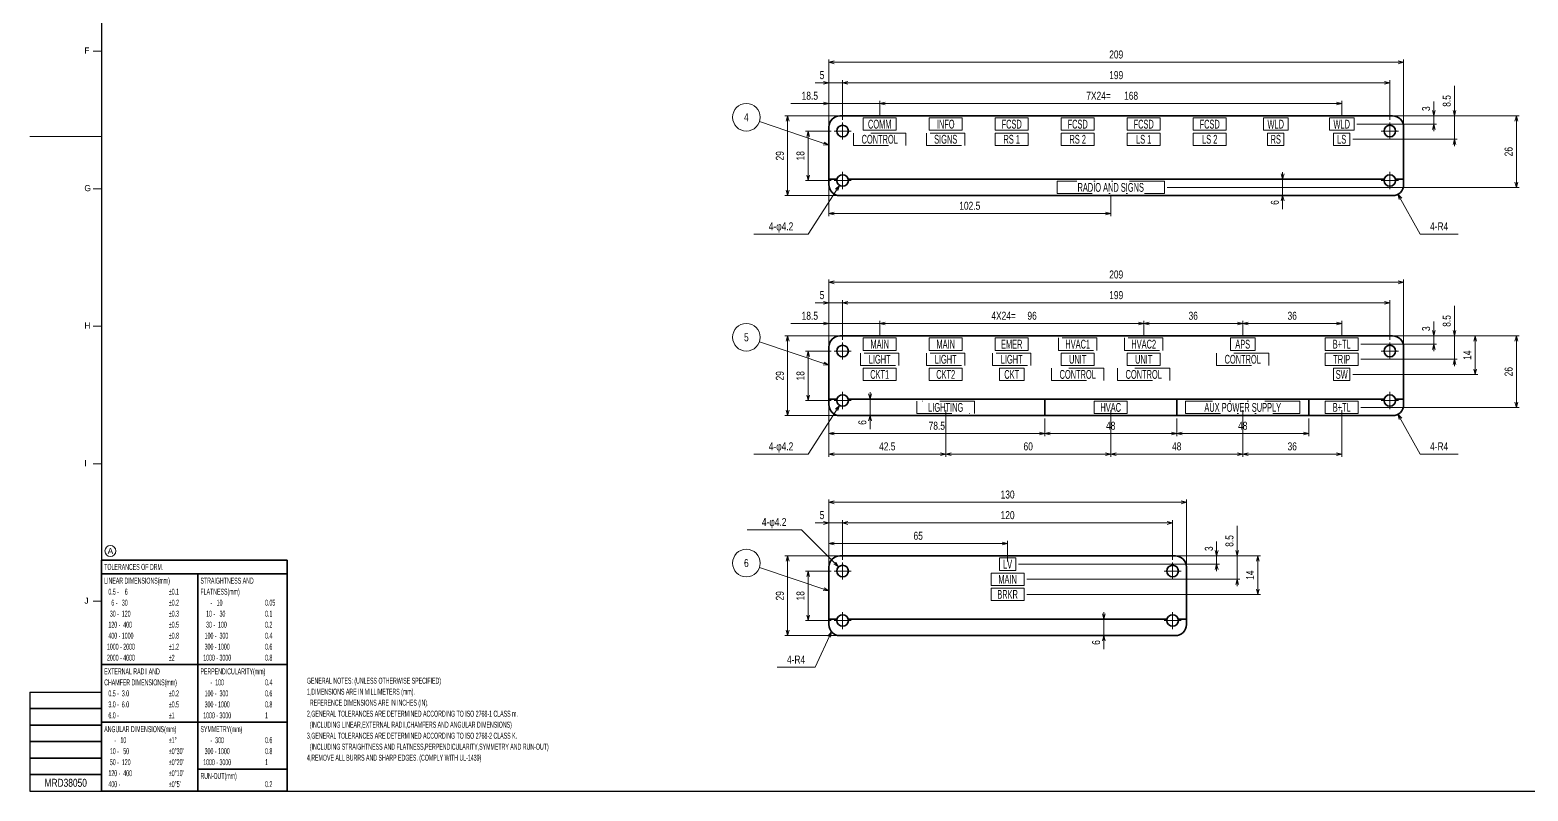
# Model space of a CAD drawing. Header units: millimetres. Extents: x 10 to 832, y 7 to 590.
# Drawn here: x 10 to 554, y 15 to 292 of the extents above; entities that cross this region are included whole.
import ezdxf
from ezdxf.enums import TextEntityAlignment as Align

# ---------------------------------------------------------------- set-up
doc = ezdxf.new("R2010")
doc.units = ezdxf.units.MM
doc.linetypes.add('DASHDOT', pattern=[25.3, 12.7, -6.3, 0, -6.3])
doc.linetypes.add('DIVIDE', pattern=[31.6, 12.7, -6.3, 0, -6.3, 0, -6.3])
for name, color, linetype in [('GR1_03', 7, 'Continuous'), ('GR1_05', 7, 'Continuous'), ('GR1_08', 7, 'Continuous'), ('GR1_15', 7, 'Continuous'), ('GR1_16', 7, 'Continuous'), ('図面枠B6M', 7, 'Continuous')]:
    doc.layers.add(name, color=color, linetype=linetype)
doc.styles.add('HG丸ｺﾞｼｯｸM-PRO', font='')
doc.styles.get('HG丸ｺﾞｼｯｸM-PRO').set_extended_font_data('HG丸ｺﾞｼｯｸM-PRO')

# ---------------------------------------------------------------- blocks, each defined once
blk = doc.blocks.new('BLKF023')
at = {"layer": '図面枠B6M', "color": 2, "linetype": 'Continuous', "lineweight": 25}
for p, q in [((35.5, 584), (35.5, 15)), ((9.5, 51), (9.5, 15)), ((9.5, 51), (35.5, 51)), ((9.5, 15), (831.5, 15))]:
    blk.add_line(p, q, dxfattribs=at)
at = {"layer": '図面枠B6M', "color": 4, "linetype": 'Continuous', "lineweight": 13}
for p, q in [((32.5, 284), (35.5, 284)), ((9.5, 253), (35.5, 253)), ((32.5, 234), (35.5, 234)), ((32.5, 184), (35.5, 184)), ((32.5, 134), (35.5, 134)), ((32.5, 84), (35.5, 84))]:
    blk.add_line(p, q, dxfattribs=at)
at = {"layer": '図面枠B6M', "color": 3, "linetype": 'Continuous', "lineweight": 35}
for p, q in [((9.5, 45), (35.5, 45)), ((9.5, 39), (35.5, 39)), ((9.5, 33), (35.5, 33)), ((9.5, 27), (35.5, 27)), ((9.5, 21), (35.5, 21))]:
    blk.add_line(p, q, dxfattribs=at)
at = {"layer": '図面枠B6M', "color": 4, "linetype": 'Continuous', "lineweight": 13, "style": 'HG丸ｺﾞｼｯｸM-PRO'}
for s, width, p in [('F', 0.998986, (29.29, 282.45)), ('G', 1.003714, (29.29, 232.45)), ('H', 1.00207, (29.29, 182.45)), ('I', 1.00207, (29.29, 132.45)), ('J', 1.005117, (29.29, 82.45))]:
    blk.add_text(s, height=2.25, dxfattribs=dict(at, width=width)).set_placement(p, align=Align.BOTTOM_LEFT)
blk = doc.blocks.new('BLKF036')
at = {"layer": 'GR1_08', "color": 3, "linetype": 'Continuous', "lineweight": 35}
for p, q in [((300, 256.5), (300, 235.5)), ((304, 260.5), (505, 260.5)), ((509, 256.5), (509, 235.5)), ((300, 237.5), (302.96, 237.5)), ((307.04, 237.5), (501.96, 237.5)), ((506.04, 237.5), (509, 237.5)), ((304, 231.5), (505, 231.5))]:
    blk.add_line(p, q, dxfattribs=at)
for centre in [(305, 255), (504, 255), (305, 237), (504, 237)]:
    blk.add_circle(centre, 2.1, dxfattribs=at)
for centre, start, end in [((304, 256.5), 90, 180), ((505, 256.5), 0, 90), ((304, 235.5), 180, 270), ((505, 235.5), 270, 0)]:
    blk.add_arc(centre, 4, start, end, dxfattribs=at)
blk = doc.blocks.new('BLKF035')
at = {"layer": 'GR1_08', "color": 3, "linetype": 'Continuous', "lineweight": 35}
blk.add_blockref('BLKF036', (0, 0), dxfattribs=at)
blk = doc.blocks.new('BLKF038')
at = {"layer": 'GR1_08', "color": 3, "linetype": 'Continuous', "lineweight": 35}
for p, q in [((304, 180.5), (505, 180.5)), ((300, 176.5), (300, 155.5)), ((509, 176.5), (509, 155.5)), ((300, 157.5), (302.96, 157.5)), ((307.04, 157.5), (501.96, 157.5)), ((506.04, 157.5), (509, 157.5)), ((304, 151.5), (505, 151.5))]:
    blk.add_line(p, q, dxfattribs=at)
for centre in [(305, 175), (504, 175), (305, 157), (504, 157)]:
    blk.add_circle(centre, 2.1, dxfattribs=at)
for centre, start, end in [((304, 176.5), 90, 180), ((505, 176.5), 0, 90), ((304, 155.5), 180, 270), ((505, 155.5), 270, 0)]:
    blk.add_arc(centre, 4, start, end, dxfattribs=at)
blk = doc.blocks.new('BLKF037')
at = {"layer": 'GR1_08', "color": 3, "linetype": 'Continuous', "lineweight": 35}
for p, q in [((378.5, 157.5), (378.5, 151.5)), ((426.5, 157.5), (426.5, 151.5)), ((474.5, 157.5), (474.5, 151.5))]:
    blk.add_line(p, q, dxfattribs=at)
blk.add_blockref('BLKF038', (0, 0), dxfattribs=at)
blk = doc.blocks.new('BLKF040')
at = {"layer": 'GR1_08', "color": 3, "linetype": 'Continuous', "lineweight": 35}
for p, q in [((304, 100.5), (426, 100.5)), ((300, 96.5), (300, 75.5)), ((430, 96.5), (430, 75.5)), ((300, 77.5), (302.96, 77.5)), ((307.04, 77.5), (422.96, 77.5)), ((427.04, 77.5), (430, 77.5)), ((304, 71.5), (426, 71.5))]:
    blk.add_line(p, q, dxfattribs=at)
for centre in [(305, 95), (425, 95), (305, 77), (425, 77)]:
    blk.add_circle(centre, 2.1, dxfattribs=at)
for centre, start, end in [((304, 96.5), 90, 180), ((426, 96.5), 0, 90), ((304, 75.5), 180, 270), ((426, 75.5), 270, 0)]:
    blk.add_arc(centre, 4, start, end, dxfattribs=at)
blk = doc.blocks.new('BLKF039')
at = {"layer": 'GR1_08', "color": 3, "linetype": 'Continuous', "lineweight": 35}
blk.add_blockref('BLKF040', (0, 0), dxfattribs=at)
blk = doc.blocks.new('FXTIP_ARROW_S')
at = {"color": 0, "linetype": 'Continuous', "lineweight": -2}
for q in [(-1, 0), (-0.97, 0.26), (-0.97, -0.26)]:
    blk.add_line((0, 0), q, dxfattribs=at)
blk = doc.blocks.new('FXTIP_ARROW_E')
at = {"color": 0, "linetype": 'Continuous', "lineweight": -2}
for q in [(-1, 0), (-0.97, 0.26), (-0.97, -0.26)]:
    blk.add_line((0, 0), q, dxfattribs=at)
blk = doc.blocks.new('BLKF104')
at = {"layer": 'GR1_03', "color": 4, "linetype": 'DIVIDE', "lineweight": 13}
for p, q in [((324.5, 259.75), (312.5, 259.75)), ((312.5, 259.75), (312.5, 255.25)), ((324.5, 255.25), (324.5, 259.75)), ((312.5, 255.25), (324.5, 255.25))]:
    blk.add_line(p, q, dxfattribs=at)
blk = doc.blocks.new('BLKF105')
at = {"layer": 'GR1_03', "color": 4, "linetype": 'DIVIDE', "lineweight": 13}
for p, q in [((328, 254.25), (309, 254.25)), ((309, 254.25), (309, 249.75)), ((328, 249.75), (328, 254.25)), ((309, 249.75), (328, 249.75))]:
    blk.add_line(p, q, dxfattribs=at)
blk = doc.blocks.new('BLKF106')
at = {"layer": 'GR1_03', "color": 4, "linetype": 'DIVIDE', "lineweight": 13}
for p, q in [((348.5, 259.75), (336.5, 259.75)), ((336.5, 259.75), (336.5, 255.25)), ((348.5, 255.25), (348.5, 259.75)), ((336.5, 255.25), (348.5, 255.25))]:
    blk.add_line(p, q, dxfattribs=at)
blk = doc.blocks.new('BLKF107')
at = {"layer": 'GR1_03', "color": 4, "linetype": 'DIVIDE', "lineweight": 13}
for p, q in [((372.5, 259.75), (360.5, 259.75)), ((360.5, 259.75), (360.5, 255.25)), ((372.5, 255.25), (372.5, 259.75)), ((360.5, 255.25), (372.5, 255.25))]:
    blk.add_line(p, q, dxfattribs=at)
blk = doc.blocks.new('BLKF108')
at = {"layer": 'GR1_03', "color": 4, "linetype": 'DIVIDE', "lineweight": 13}
for p, q in [((372.5, 254.25), (360.5, 254.25)), ((360.5, 254.25), (360.5, 249.75)), ((372.5, 249.75), (372.5, 254.25)), ((360.5, 249.75), (372.5, 249.75))]:
    blk.add_line(p, q, dxfattribs=at)
blk = doc.blocks.new('BLKF109')
at = {"layer": 'GR1_03', "color": 4, "linetype": 'DIVIDE', "lineweight": 13}
for p, q in [((349.5, 254.25), (335.5, 254.25)), ((335.5, 254.25), (335.5, 249.75)), ((349.5, 249.75), (349.5, 254.25)), ((335.5, 249.75), (349.5, 249.75))]:
    blk.add_line(p, q, dxfattribs=at)
blk = doc.blocks.new('BLKF110')
at = {"layer": 'GR1_03', "color": 4, "linetype": 'DIVIDE', "lineweight": 13}
for p, q in [((396.5, 259.75), (384.5, 259.75)), ((384.5, 259.75), (384.5, 255.25)), ((396.5, 255.25), (396.5, 259.75)), ((384.5, 255.25), (396.5, 255.25))]:
    blk.add_line(p, q, dxfattribs=at)
blk = doc.blocks.new('BLKF111')
at = {"layer": 'GR1_03', "color": 4, "linetype": 'DIVIDE', "lineweight": 13}
for p, q in [((396.5, 254.25), (384.5, 254.25)), ((384.5, 254.25), (384.5, 249.75)), ((396.5, 249.75), (396.5, 254.25)), ((384.5, 249.75), (396.5, 249.75))]:
    blk.add_line(p, q, dxfattribs=at)
blk = doc.blocks.new('BLKF112')
at = {"layer": 'GR1_03', "color": 4, "linetype": 'DIVIDE', "lineweight": 13}
for p, q in [((420.5, 259.75), (408.5, 259.75)), ((408.5, 259.75), (408.5, 255.25)), ((420.5, 255.25), (420.5, 259.75)), ((408.5, 255.25), (420.5, 255.25))]:
    blk.add_line(p, q, dxfattribs=at)
blk = doc.blocks.new('BLKF113')
at = {"layer": 'GR1_03', "color": 4, "linetype": 'DIVIDE', "lineweight": 13}
for p, q in [((420.5, 254.25), (408.5, 254.25)), ((408.5, 254.25), (408.5, 249.75)), ((420.5, 249.75), (420.5, 254.25)), ((408.5, 249.75), (420.5, 249.75))]:
    blk.add_line(p, q, dxfattribs=at)
blk = doc.blocks.new('BLKF114')
at = {"layer": 'GR1_03', "color": 4, "linetype": 'DIVIDE', "lineweight": 13}
for p, q in [((444.5, 259.75), (432.5, 259.75)), ((432.5, 259.75), (432.5, 255.25)), ((444.5, 255.25), (444.5, 259.75)), ((432.5, 255.25), (444.5, 255.25))]:
    blk.add_line(p, q, dxfattribs=at)
blk = doc.blocks.new('BLKF115')
at = {"layer": 'GR1_03', "color": 4, "linetype": 'DIVIDE', "lineweight": 13}
for p, q in [((444.5, 254.25), (432.5, 254.25)), ((432.5, 254.25), (432.5, 249.75)), ((444.5, 249.75), (444.5, 254.25)), ((432.5, 249.75), (444.5, 249.75))]:
    blk.add_line(p, q, dxfattribs=at)
blk = doc.blocks.new('BLKF116')
at = {"layer": 'GR1_03', "color": 4, "linetype": 'DIVIDE', "lineweight": 13}
for p, q in [((467, 259.75), (458, 259.75)), ((458, 259.75), (458, 255.25)), ((467, 255.25), (467, 259.75)), ((458, 255.25), (467, 255.25))]:
    blk.add_line(p, q, dxfattribs=at)
blk = doc.blocks.new('BLKF117')
at = {"layer": 'GR1_03', "color": 4, "linetype": 'DIVIDE', "lineweight": 13}
for p, q in [((465.5, 254.25), (459.5, 254.25)), ((459.5, 254.25), (459.5, 249.75)), ((465.5, 249.75), (465.5, 254.25)), ((459.5, 249.75), (465.5, 249.75))]:
    blk.add_line(p, q, dxfattribs=at)
blk = doc.blocks.new('BLKF118')
at = {"layer": 'GR1_03', "color": 4, "linetype": 'DIVIDE', "lineweight": 13}
for p, q in [((491, 259.75), (482, 259.75)), ((482, 259.75), (482, 255.25)), ((491, 255.25), (491, 259.75)), ((482, 255.25), (491, 255.25))]:
    blk.add_line(p, q, dxfattribs=at)
blk = doc.blocks.new('BLKF119')
at = {"layer": 'GR1_03', "color": 4, "linetype": 'DIVIDE', "lineweight": 13}
for p, q in [((489.5, 254.25), (483.5, 254.25)), ((483.5, 254.25), (483.5, 249.75)), ((489.5, 249.75), (489.5, 254.25)), ((483.5, 249.75), (489.5, 249.75))]:
    blk.add_line(p, q, dxfattribs=at)
blk = doc.blocks.new('BLKF120')
at = {"layer": 'GR1_03', "color": 4, "linetype": 'DIVIDE', "lineweight": 13}
for p, q in [((422, 236.75), (383, 236.75)), ((383, 236.75), (383, 232.25)), ((422, 232.25), (422, 236.75)), ((383, 232.25), (422, 232.25))]:
    blk.add_line(p, q, dxfattribs=at)
blk = doc.blocks.new('BLKF121')
at = {"layer": 'GR1_03', "color": 4, "linetype": 'DIVIDE', "lineweight": 13}
for p, q in [((325.5, 174.25), (311.5, 174.25)), ((311.5, 174.25), (311.5, 169.75)), ((311.5, 169.75), (325.5, 169.75)), ((325.5, 169.75), (325.5, 174.25))]:
    blk.add_line(p, q, dxfattribs=at)
blk = doc.blocks.new('BLKF122')
at = {"layer": 'GR1_03', "color": 4, "linetype": 'DIVIDE', "lineweight": 13}
for p, q in [((324.5, 179.75), (312.5, 179.75)), ((312.5, 179.75), (312.5, 175.25)), ((312.5, 175.25), (324.5, 175.25)), ((324.5, 175.25), (324.5, 179.75))]:
    blk.add_line(p, q, dxfattribs=at)
blk = doc.blocks.new('BLKF123')
at = {"layer": 'GR1_03', "color": 4, "linetype": 'DIVIDE', "lineweight": 13}
for p, q in [((324.5, 168.75), (312.5, 168.75)), ((312.5, 168.75), (312.5, 164.25)), ((312.5, 164.25), (324.5, 164.25)), ((324.5, 164.25), (324.5, 168.75))]:
    blk.add_line(p, q, dxfattribs=at)
blk = doc.blocks.new('BLKF124')
at = {"layer": 'GR1_03', "color": 4, "linetype": 'DIVIDE', "lineweight": 13}
for p, q in [((349.5, 174.25), (335.5, 174.25)), ((335.5, 174.25), (335.5, 169.75)), ((335.5, 169.75), (349.5, 169.75)), ((349.5, 169.75), (349.5, 174.25))]:
    blk.add_line(p, q, dxfattribs=at)
blk = doc.blocks.new('BLKF125')
at = {"layer": 'GR1_03', "color": 4, "linetype": 'DIVIDE', "lineweight": 13}
for p, q in [((348.5, 179.75), (336.5, 179.75)), ((336.5, 179.75), (336.5, 175.25)), ((336.5, 175.25), (348.5, 175.25)), ((348.5, 175.25), (348.5, 179.75))]:
    blk.add_line(p, q, dxfattribs=at)
blk = doc.blocks.new('BLKF126')
at = {"layer": 'GR1_03', "color": 4, "linetype": 'DIVIDE', "lineweight": 13}
for p, q in [((348.5, 168.75), (336.5, 168.75)), ((336.5, 168.75), (336.5, 164.25)), ((336.5, 164.25), (348.5, 164.25)), ((348.5, 164.25), (348.5, 168.75))]:
    blk.add_line(p, q, dxfattribs=at)
blk = doc.blocks.new('BLKF127')
at = {"layer": 'GR1_03', "color": 4, "linetype": 'DIVIDE', "lineweight": 13}
for p, q in [((373.5, 174.25), (359.5, 174.25)), ((359.5, 174.25), (359.5, 169.75)), ((359.5, 169.75), (373.5, 169.75)), ((373.5, 169.75), (373.5, 174.25))]:
    blk.add_line(p, q, dxfattribs=at)
blk = doc.blocks.new('BLKF128')
at = {"layer": 'GR1_03', "color": 4, "linetype": 'DIVIDE', "lineweight": 13}
for p, q in [((372.5, 179.75), (360.5, 179.75)), ((360.5, 179.75), (360.5, 175.25)), ((360.5, 175.25), (372.5, 175.25)), ((372.5, 175.25), (372.5, 179.75))]:
    blk.add_line(p, q, dxfattribs=at)
blk = doc.blocks.new('BLKF129')
at = {"layer": 'GR1_03', "color": 4, "linetype": 'DIVIDE', "lineweight": 13}
for p, q in [((371, 168.75), (362, 168.75)), ((362, 168.75), (362, 164.25)), ((362, 164.25), (371, 164.25)), ((371, 164.25), (371, 168.75))]:
    blk.add_line(p, q, dxfattribs=at)
blk = doc.blocks.new('BLKF130')
at = {"layer": 'GR1_03', "color": 4, "linetype": 'DIVIDE', "lineweight": 13}
for p, q in [((396.5, 174.25), (384.5, 174.25)), ((384.5, 174.25), (384.5, 169.75)), ((384.5, 169.75), (396.5, 169.75)), ((396.5, 169.75), (396.5, 174.25))]:
    blk.add_line(p, q, dxfattribs=at)
blk = doc.blocks.new('BLKF131')
at = {"layer": 'GR1_03', "color": 4, "linetype": 'DIVIDE', "lineweight": 13}
for p, q in [((397.5, 179.75), (383.5, 179.75)), ((383.5, 179.75), (383.5, 175.25)), ((383.5, 175.25), (397.5, 175.25)), ((397.5, 175.25), (397.5, 179.75))]:
    blk.add_line(p, q, dxfattribs=at)
blk = doc.blocks.new('BLKF132')
at = {"layer": 'GR1_03', "color": 4, "linetype": 'DIVIDE', "lineweight": 13}
for p, q in [((400, 168.75), (381, 168.75)), ((381, 168.75), (381, 164.25)), ((381, 164.25), (400, 164.25)), ((400, 164.25), (400, 168.75))]:
    blk.add_line(p, q, dxfattribs=at)
blk = doc.blocks.new('BLKF133')
at = {"layer": 'GR1_03', "color": 4, "linetype": 'DIVIDE', "lineweight": 13}
for p, q in [((420.5, 174.25), (408.5, 174.25)), ((408.5, 174.25), (408.5, 169.75)), ((408.5, 169.75), (420.5, 169.75)), ((420.5, 169.75), (420.5, 174.25))]:
    blk.add_line(p, q, dxfattribs=at)
blk = doc.blocks.new('BLKF134')
at = {"layer": 'GR1_03', "color": 4, "linetype": 'DIVIDE', "lineweight": 13}
for p, q in [((421.5, 179.75), (407.5, 179.75)), ((407.5, 179.75), (407.5, 175.25)), ((407.5, 175.25), (421.5, 175.25)), ((421.5, 175.25), (421.5, 179.75))]:
    blk.add_line(p, q, dxfattribs=at)
blk = doc.blocks.new('BLKF135')
at = {"layer": 'GR1_03', "color": 4, "linetype": 'DIVIDE', "lineweight": 13}
for p, q in [((424, 168.75), (405, 168.75)), ((405, 168.75), (405, 164.25)), ((405, 164.25), (424, 164.25)), ((424, 164.25), (424, 168.75))]:
    blk.add_line(p, q, dxfattribs=at)
blk = doc.blocks.new('BLKF136')
at = {"layer": 'GR1_03', "color": 4, "linetype": 'DIVIDE', "lineweight": 13}
for p, q in [((460, 174.25), (441, 174.25)), ((441, 174.25), (441, 169.75)), ((441, 169.75), (460, 169.75)), ((460, 169.75), (460, 174.25))]:
    blk.add_line(p, q, dxfattribs=at)
blk = doc.blocks.new('BLKF137')
at = {"layer": 'GR1_03', "color": 4, "linetype": 'DIVIDE', "lineweight": 13}
for p, q in [((489.5, 168.75), (483.5, 168.75)), ((483.5, 168.75), (483.5, 164.25)), ((483.5, 164.25), (489.5, 164.25)), ((489.5, 164.25), (489.5, 168.75))]:
    blk.add_line(p, q, dxfattribs=at)
blk = doc.blocks.new('BLKF138')
at = {"layer": 'GR1_03', "color": 4, "linetype": 'DIVIDE', "lineweight": 13}
for p, q in [((455, 179.75), (446, 179.75)), ((446, 179.75), (446, 175.25)), ((446, 175.25), (455, 175.25)), ((455, 175.25), (455, 179.75))]:
    blk.add_line(p, q, dxfattribs=at)
blk = doc.blocks.new('BLKF139')
at = {"layer": 'GR1_03', "color": 4, "linetype": 'DIVIDE', "lineweight": 13}
for p, q in [((492.5, 179.75), (480.5, 179.75)), ((480.5, 179.75), (480.5, 175.25)), ((480.5, 175.25), (492.5, 175.25)), ((492.5, 175.25), (492.5, 179.75))]:
    blk.add_line(p, q, dxfattribs=at)
blk = doc.blocks.new('BLKF140')
at = {"layer": 'GR1_03', "color": 4, "linetype": 'DIVIDE', "lineweight": 13}
for p, q in [((492.5, 174.25), (480.5, 174.25)), ((480.5, 174.25), (480.5, 169.75)), ((480.5, 169.75), (492.5, 169.75)), ((492.5, 169.75), (492.5, 174.25))]:
    blk.add_line(p, q, dxfattribs=at)
blk = doc.blocks.new('BLKF141')
at = {"layer": 'GR1_03', "color": 4, "linetype": 'DIVIDE', "lineweight": 13}
for p, q in [((492.5, 156.75), (480.5, 156.75)), ((480.5, 156.75), (480.5, 152.25)), ((492.5, 152.25), (492.5, 156.75)), ((480.5, 152.25), (492.5, 152.25))]:
    blk.add_line(p, q, dxfattribs=at)
blk = doc.blocks.new('BLKF142')
at = {"layer": 'GR1_03', "color": 4, "linetype": 'DIVIDE', "lineweight": 13}
for p, q in [((408.5, 156.75), (396.5, 156.75)), ((396.5, 156.75), (396.5, 152.25)), ((408.5, 152.25), (408.5, 156.75)), ((396.5, 152.25), (408.5, 152.25))]:
    blk.add_line(p, q, dxfattribs=at)
blk = doc.blocks.new('BLKF143')
at = {"layer": 'GR1_03', "color": 4, "linetype": 'DIVIDE', "lineweight": 13}
for p, q in [((353, 156.75), (332, 156.75)), ((332, 156.75), (332, 152.25)), ((353, 152.25), (353, 156.75)), ((332, 152.25), (353, 152.25))]:
    blk.add_line(p, q, dxfattribs=at)
blk = doc.blocks.new('BLKF144')
at = {"layer": 'GR1_03', "color": 4, "linetype": 'DIVIDE', "lineweight": 13}
for p, q in [((471.3, 156.75), (429.7, 156.75)), ((429.7, 156.75), (429.7, 152.25)), ((471.3, 152.25), (471.3, 156.75)), ((429.7, 152.25), (471.3, 152.25))]:
    blk.add_line(p, q, dxfattribs=at)
blk = doc.blocks.new('BLKF145')
at = {"layer": 'GR1_03', "color": 4, "linetype": 'DIVIDE', "lineweight": 13}
for p, q in [((371, 94.25), (359, 94.25)), ((359, 94.25), (359, 89.75)), ((371, 89.75), (371, 94.25)), ((359, 89.75), (371, 89.75))]:
    blk.add_line(p, q, dxfattribs=at)
blk = doc.blocks.new('BLKF146')
at = {"layer": 'GR1_03', "color": 4, "linetype": 'DIVIDE', "lineweight": 13}
for p, q in [((371, 88.75), (359, 88.75)), ((359, 88.75), (359, 84.25)), ((371, 84.25), (371, 88.75)), ((359, 84.25), (371, 84.25))]:
    blk.add_line(p, q, dxfattribs=at)
blk = doc.blocks.new('BLKF147')
at = {"layer": 'GR1_03', "color": 4, "linetype": 'DIVIDE', "lineweight": 13}
for p, q in [((368, 99.75), (362, 99.75)), ((362, 99.75), (362, 95.25)), ((368, 95.25), (368, 99.75)), ((362, 95.25), (368, 95.25))]:
    blk.add_line(p, q, dxfattribs=at)
blk = doc.blocks.new('BLKF169')
at = {"layer": '図面枠B6M', "color": 3, "linetype": 'Continuous', "lineweight": 35}
for p, q in [((35.5, 99), (103, 99)), ((35.5, 99), (35.5, 15)), ((103, 15), (103, 99)), ((35.5, 94), (103, 94)), ((70.5, 15), (70.5, 94)), ((35.5, 61), (70.5, 61)), ((70.5, 61), (103, 61)), ((35.5, 40), (70.5, 40)), ((70.5, 40), (103, 40)), ((70.5, 23), (103, 23)), ((35.5, 15), (103, 15))]:
    blk.add_line(p, q, dxfattribs=at)
at = {"layer": '図面枠B6M', "color": 4, "linetype": 'Continuous', "lineweight": 13, "style": 'HG丸ｺﾞｼｯｸM-PRO'}
for s, height, width, p in [('TOLERANCES OF DRM.', 2.1818, 0.522208, (36.5, 96.5)), ('LINEAR DIMENSIONS(mm)', 2.1818, 0.521664, (36.5, 91.5)), ('STRAIGHTNESS AND', 2.1818, 0.521949, (71.5, 91.5)), (' 0.5 -    6', 2.1818, 0.524049, (37.5, 87.5)), ('±0.1', 2.182, 0.52198, (60, 87.5)), ('FLATNESS(mm)', 2.1818, 0.521994, (71.5, 87.5)), ('   6 -   30', 2.1818, 0.52397, (37.5, 83.5)), ('±0.2', 2.182, 0.52198, (60, 83.5)), ('     -   10', 2.1818, 0.524651, (72.5, 83.5)), ('0.05', 2.182, 0.52205, (95, 83.5)), (' 120 -  400', 2.1818, 0.52246, (37.5, 75.5)), ('  30 -  120', 2.1818, 0.522893, (37.5, 79.5)), ('±0.3', 2.182, 0.52198, (60, 79.5)), ('±0.5', 2.182, 0.52198, (60, 75.5)), ('  30 -  100', 2.1818, 0.522893, (72.5, 75.5)), ('  10 -   30', 2.1818, 0.523391, (72.5, 79.5)), ('0.1', 2.182, 0.522424, (95, 79.5)), ('0.2', 2.182, 0.522424, (95, 75.5)), (' 400 - 1000', 2.1818, 0.52208, (37.5, 71.5)), ('±0.8', 2.182, 0.52198, (60, 71.5)), (' 100 -  300', 2.1818, 0.52246, (72.5, 71.5)), ('0.4', 2.182, 0.522424, (95, 71.5)), ('1000 - 2000', 2.1818, 0.521744, (37.5, 67.5)), ('±1.2', 2.182, 0.52198, (60, 67.5)), (' 300 - 1000', 2.1818, 0.52208, (72.5, 67.5)), ('0.6', 2.182, 0.522424, (95, 67.5)), ('2000 - 4000', 2.1818, 0.521744, (37.5, 63.5)), ('±2', 2.182, 0.521216, (60, 63.5)), ('1000 - 3000', 2.1818, 0.521744, (72.5, 63.5)), ('0.8', 2.182, 0.522424, (95, 63.5)), ('CHAMFER DIMENSIONS(mm)', 2.1818, 0.521615, (36.5, 54.5)), ('EXTERNAL RADII AND', 2.1818, 0.522426, (36.5, 58.5)), ('PERPENDICULARITY(mm)', 2.1818, 0.521822, (71.5, 58.5)), ('     -  100', 2.1818, 0.52397, (72.5, 54.5)), ('0.4', 2.182, 0.522424, (95, 54.5)), (' 0.5 -  3.0', 2.1818, 0.523514, (37.5, 50.5)), ('±0.2', 2.182, 0.52198, (60, 50.5)), (' 100 -  300', 2.1818, 0.52246, (72.5, 50.5)), ('0.6', 2.182, 0.522424, (95, 50.5)), (' 3.0 -  6.0', 2.1818, 0.523514, (37.5, 46.5)), (' 6.0 -', 2.182, 0.523279, (37.5, 42.5)), ('±0.5', 2.182, 0.52198, (60, 46.5)), ('±1', 2.182, 0.521216, (60, 42.5)), ('1000 - 3000', 2.1818, 0.521744, (72.5, 42.5)), (' 300 - 1000', 2.1818, 0.52208, (72.5, 46.5)), ('0.8', 2.182, 0.522424, (95, 46.5)), ('1', 2.18, 0.521199, (95, 42.5)), ('ANGULAR DIMENSIONS(mm)', 2.1818, 0.521887, (36.5, 37.5)), ('SYMMETRY(mm)', 2.1818, 0.521222, (71.5, 37.5)), ('     -   10', 2.1818, 0.524651, (37.5, 33.5)), ('±1°', 2.182, 0.52122, (60, 33.5)), ('     -  300', 2.1818, 0.52397, (72.5, 33.5)), ('0.6', 2.182, 0.522424, (95, 33.5)), ('  10 -   50', 2.1818, 0.523391, (37.5, 29.5)), ("±0°30'", 2.182, 0.521679, (60, 29.5)), (' 300 - 1000', 2.1818, 0.52208, (72.5, 29.5)), ('0.8', 2.182, 0.522424, (95, 29.5)), (' 120 -  400', 2.1818, 0.52246, (37.5, 21.5)), ('  50 -  120', 2.1818, 0.522893, (37.5, 25.5)), ("±0°20'", 2.182, 0.521679, (60, 25.5)), ("±0°10'", 2.182, 0.521679, (60, 21.5)), ('1000 - 3000', 2.1818, 0.521744, (72.5, 25.5)), ('1', 2.18, 0.521199, (95, 25.5)), (' 400 -', 2.182, 0.52234, (37.5, 17.5)), ("±0°5'", 2.182, 0.521776, (60, 17.5)), ('RUN-OUT(mm)', 2.1818, 0.521162, (71.5, 20.5)), ('0.2', 2.182, 0.522424, (95, 17.5))]:
    blk.add_text(s, height=height, dxfattribs=dict(at, width=width)).set_placement(p, align=Align.MIDDLE_LEFT)
blk = doc.blocks.new('BLKF170')
at = {"layer": 'GR1_05', "color": 4, "linetype": 'Continuous', "lineweight": 13}
blk.add_circle((38.76, 102.3), 2, dxfattribs=at)
at = {"layer": 'GR1_05', "color": 4, "linetype": 'Continuous', "lineweight": 13, "style": 'HG丸ｺﾞｼｯｸM-PRO', "width": 1.042301}
blk.add_text('A', height=2.18, dxfattribs=at).set_placement((38.76, 102.3), align=Align.MIDDLE_CENTER)

msp = doc.modelspace()

# ---------------------------------------------------------------- linework, layer by layer
at = {"layer": 'GR1_15', "color": 3, "linetype": 'Continuous', "lineweight": 13}
for p, q in [((300, 249.89), (274.74, 258.4)), ((300, 169.89), (274.74, 178.4)), ((300, 87.79), (274.74, 96.3))]:
    msp.add_line(p, q, dxfattribs=at)
for centre in [(270, 260), (270, 180), (270, 97.9)]:
    msp.add_circle(centre, 5, dxfattribs=at)
at = {"layer": 'GR1_16', "color": 4, "linetype": 'Continuous', "lineweight": 13}
for p, q in [((300, 257.5), (300, 281)), ((300, 280), (509, 280)), ((509, 257.5), (509, 281)), ((295.04, 272.5), (300, 272.5)), ((300, 257.5), (300, 273.5)), ((300, 272.5), (305, 272.5)), ((305, 259.1), (305, 273.5)), ((305, 272.5), (504, 272.5)), ((504, 259.1), (504, 273.5)), ((527.5, 260.5), (527.5, 271.38)), ((286.16, 265), (300, 265)), ((300, 257.5), (300, 266)), ((300, 265), (318.5, 265)), ((318.5, 260.75), (318.5, 266)), ((318.5, 265), (486.5, 265)), ((486.5, 260.75), (486.5, 266)), ((520, 260.5), (520, 265.74)), ((303, 260.5), (284, 260.5)), ((285, 231.5), (285, 260.5)), ((492, 257.5), (521, 257.5)), ((506, 260.5), (521, 260.5)), ((506, 260.5), (528.5, 260.5)), ((506, 260.5), (551, 260.5)), ((520, 257.5), (520, 260.5)), ((520, 255), (520, 257.5)), ((527.5, 252), (527.5, 260.5)), ((550, 234.5), (550, 260.5)), ((300.9, 255), (291.5, 255)), ((292.5, 237), (292.5, 255)), ((490.5, 252), (528.5, 252)), ((527.5, 249.5), (527.5, 252)), ((465, 237.5), (465, 240)), ((300.9, 237), (291.5, 237)), ((303.87, 235.23), (292.5, 217.5)), ((300, 234.5), (300, 224)), ((423, 234.5), (551, 234.5)), ((465, 231.5), (465, 237.5)), ((303, 231.5), (284, 231.5)), ((402.5, 231.25), (402.5, 224)), ((465, 226.54), (465, 231.5)), ((506.94, 232), (515, 217.5)), ((300, 225), (402.5, 225)), ((292.5, 217.5), (272.74, 217.5)), ((515, 217.5), (528.84, 217.5)), ((300, 177.5), (300, 201)), ((300, 200), (509, 200)), ((509, 177.5), (509, 201)), ((295.04, 192.5), (300, 192.5)), ((300, 177.5), (300, 193.5)), ((300, 192.5), (305, 192.5)), ((305, 179.1), (305, 193.5)), ((305, 192.5), (504, 192.5)), ((504, 179.1), (504, 193.5)), ((527.5, 180.5), (527.5, 191.38)), ((300, 177.5), (300, 186)), ((318.5, 180.75), (318.5, 186)), ((414.5, 180.75), (414.5, 186)), ((450.5, 180.75), (450.5, 186)), ((486.5, 180.75), (486.5, 186)), ((520, 180.5), (520, 185.74)), ((303, 180.5), (284, 180.5)), ((285, 151.5), (285, 180.5)), ((286.16, 185), (300, 185)), ((300, 185), (318.5, 185)), ((318.5, 185), (414.5, 185)), ((414.5, 185), (450.5, 185)), ((450.5, 185), (486.5, 185)), ((506, 180.5), (521, 180.5)), ((506, 180.5), (528.5, 180.5)), ((506, 180.5), (536, 180.5)), ((506, 180.5), (551, 180.5)), ((520, 177.5), (520, 180.5)), ((527.5, 172), (527.5, 180.5)), ((535, 166.5), (535, 180.5)), ((550, 154.5), (550, 180.5)), ((300.9, 175), (291.5, 175)), ((292.5, 157), (292.5, 175)), ((493.5, 177.5), (521, 177.5)), ((520, 175), (520, 177.5)), ((493.5, 172), (528.5, 172)), ((527.5, 169.5), (527.5, 172)), ((490.5, 166.5), (536, 166.5)), ((315, 157.5), (315, 160)), ((300.9, 157), (291.5, 157)), ((303.87, 155.23), (292.5, 137.5)), ((300, 154.5), (300, 144)), ((300, 154.5), (300, 136.5)), ((315, 151.5), (315, 157.5)), ((342.5, 153.5), (342.5, 136.5)), ((402.5, 153.5), (402.5, 136.5)), ((450.5, 153.5), (450.5, 136.5)), ((486.5, 153.5), (486.5, 136.5)), ((493.5, 154.5), (551, 154.5)), ((303, 151.5), (284, 151.5)), ((315, 146.54), (315, 151.5)), ((378.5, 150.5), (378.5, 144)), ((426.5, 150.5), (426.5, 144)), ((474.5, 150.5), (474.5, 144)), ((506.94, 152), (515, 137.5)), ((300, 145), (378.5, 145)), ((378.5, 145), (426.5, 145)), ((426.5, 145), (474.5, 145)), ((292.5, 137.5), (272.74, 137.5)), ((300, 137.5), (342.5, 137.5)), ((342.5, 137.5), (402.5, 137.5)), ((402.5, 137.5), (450.5, 137.5)), ((450.5, 137.5), (486.5, 137.5)), ((515, 137.5), (528.84, 137.5)), ((300, 97.5), (300, 121)), ((300, 120), (430, 120)), ((430, 97.5), (430, 121)), ((290, 110), (270.24, 110)), ((303.56, 96.53), (290, 110)), ((295.04, 112.5), (300, 112.5)), ((300, 97.5), (300, 113.5)), ((300, 112.5), (305, 112.5)), ((305, 99.1), (305, 113.5)), ((305, 112.5), (425, 112.5)), ((425, 99.1), (425, 113.5)), ((448.5, 100.5), (448.5, 111.38)), ((300, 97.5), (300, 106)), ((300, 105), (365, 105)), ((365, 98.5), (365, 106)), ((441, 100.5), (441, 105.74)), ((303, 100.5), (284, 100.5)), ((285, 71.5), (285, 100.5)), ((427, 100.5), (442, 100.5)), ((427, 100.5), (449.5, 100.5)), ((427, 100.5), (457, 100.5)), ((441, 97.5), (441, 100.5)), ((448.5, 92), (448.5, 100.5)), ((456, 86.5), (456, 100.5)), ((300.9, 95), (291.5, 95)), ((292.5, 77), (292.5, 95)), ((369, 97.5), (442, 97.5)), ((441, 95), (441, 97.5)), ((372, 92), (449.5, 92)), ((448.5, 89.5), (448.5, 92)), ((372, 86.5), (457, 86.5)), ((300.9, 77), (291.5, 77)), ((400, 77.5), (400, 80)), ((400, 71.5), (400, 77.5)), ((303, 71.5), (284, 71.5)), ((300.96, 72.9), (295, 60)), ((400, 66.54), (400, 71.5)), ((295, 60), (281.16, 60))]:
    msp.add_line(p, q, dxfattribs=at)
at = {"layer": 'GR1_16', "color": 4, "linetype": 'DASHDOT', "lineweight": 13}
for p, q in [((305, 251.9), (305, 258.1)), ((504, 251.9), (504, 258.1)), ((308.1, 255), (301.9, 255)), ((507.1, 255), (500.9, 255)), ((305, 233.9), (305, 240.1)), ((504, 233.9), (504, 240.1)), ((308.1, 237), (301.9, 237)), ((507.1, 237), (500.9, 237)), ((308.1, 175), (301.9, 175)), ((305, 171.9), (305, 178.1)), ((507.1, 175), (500.9, 175)), ((504, 171.9), (504, 178.1)), ((305, 153.9), (305, 160.1)), ((504, 153.9), (504, 160.1)), ((308.1, 157), (301.9, 157)), ((507.1, 157), (500.9, 157)), ((305, 91.9), (305, 98.1)), ((425, 91.9), (425, 98.1)), ((308.1, 95), (301.9, 95)), ((428.1, 95), (421.9, 95)), ((308.1, 77), (301.9, 77)), ((305, 73.9), (305, 80.1)), ((428.1, 77), (421.9, 77)), ((425, 73.9), (425, 80.1))]:
    msp.add_line(p, q, dxfattribs=at)

# ---------------------------------------------------------------- block references
at = {"layer": 'GR1_03', "color": 4, "linetype": 'DIVIDE', "lineweight": 13}
for name in ['BLKF104', 'BLKF106', 'BLKF107', 'BLKF110', 'BLKF112', 'BLKF114', 'BLKF116', 'BLKF118', 'BLKF105', 'BLKF109', 'BLKF108', 'BLKF111', 'BLKF113', 'BLKF115', 'BLKF117', 'BLKF119', 'BLKF120', 'BLKF122', 'BLKF125', 'BLKF128', 'BLKF131', 'BLKF134', 'BLKF138', 'BLKF139', 'BLKF121', 'BLKF124', 'BLKF127', 'BLKF130', 'BLKF133', 'BLKF136', 'BLKF140', 'BLKF123', 'BLKF126', 'BLKF129', 'BLKF132', 'BLKF135', 'BLKF137', 'BLKF143', 'BLKF142', 'BLKF144', 'BLKF141', 'BLKF147', 'BLKF145', 'BLKF146']:
    msp.add_blockref(name, (0, 0), dxfattribs=at)
at = {"layer": 'GR1_05', "color": 4, "linetype": 'Continuous', "lineweight": 13}
msp.add_blockref('BLKF170', (0, 0), dxfattribs=at)
at = {"layer": 'GR1_08', "color": 3, "linetype": 'Continuous', "lineweight": 35}
for name in ['BLKF035', 'BLKF037', 'BLKF039']:
    msp.add_blockref(name, (0, 0), dxfattribs=at)
at = {"layer": 'GR1_15', "color": 3, "linetype": 'Continuous', "lineweight": 13, "xscale": 2, "yscale": 2, "rotation": 341.3686421228342}
for p in [(300, 249.89), (300, 169.89), (300, 87.79)]:
    msp.add_blockref('FXTIP_ARROW_S', p, dxfattribs=at)
at = {"layer": 'GR1_16', "color": 4, "linetype": 'Continuous', "lineweight": 13, "xscale": 2, "yscale": 2}
for name, p, rotation in [('FXTIP_ARROW_S', (300, 280), 180), ('FXTIP_ARROW_E', (509, 280), 360), ('FXTIP_ARROW_E', (300, 272.5), 360), ('FXTIP_ARROW_S', (305, 272.5), 180), ('FXTIP_ARROW_E', (504, 272.5), 360), ('FXTIP_ARROW_E', (300, 265), 360), ('FXTIP_ARROW_S', (318.5, 265), 180), ('FXTIP_ARROW_E', (486.5, 265), 360), ('FXTIP_ARROW_S', (520, 260.5), 270), ('FXTIP_ARROW_S', (527.5, 260.5), 270), ('FXTIP_ARROW_E', (285, 260.5), 90), ('FXTIP_ARROW_E', (520, 257.5), 90), ('FXTIP_ARROW_E', (550, 260.5), 90), ('FXTIP_ARROW_E', (292.5, 255), 90), ('FXTIP_ARROW_E', (527.5, 252), 90), ('FXTIP_ARROW_S', (292.5, 237), 270), ('FXTIP_ARROW_S', (303.87, 235.23), 57.33908727832804), ('FXTIP_ARROW_S', (465, 237.5), 270), ('FXTIP_ARROW_S', (550, 234.5), 270), ('FXTIP_ARROW_S', (285, 231.5), 270), ('FXTIP_ARROW_E', (465, 231.5), 90), ('FXTIP_ARROW_S', (506.94, 232), 119.0546040990819), ('FXTIP_ARROW_S', (300, 225), 180), ('FXTIP_ARROW_E', (402.5, 225), 360), ('FXTIP_ARROW_S', (300, 200), 180), ('FXTIP_ARROW_E', (509, 200), 360), ('FXTIP_ARROW_E', (300, 192.5), 360), ('FXTIP_ARROW_S', (305, 192.5), 180), ('FXTIP_ARROW_E', (504, 192.5), 360), ('FXTIP_ARROW_E', (300, 185), 360), ('FXTIP_ARROW_S', (318.5, 185), 180), ('FXTIP_ARROW_E', (414.5, 185), 360), ('FXTIP_ARROW_S', (414.5, 185), 180), ('FXTIP_ARROW_E', (450.5, 185), 360), ('FXTIP_ARROW_S', (450.5, 185), 180), ('FXTIP_ARROW_E', (486.5, 185), 360), ('FXTIP_ARROW_E', (285, 180.5), 90), ('FXTIP_ARROW_S', (520, 180.5), 270), ('FXTIP_ARROW_S', (527.5, 180.5), 270), ('FXTIP_ARROW_E', (535, 180.5), 90), ('FXTIP_ARROW_E', (550, 180.5), 90), ('FXTIP_ARROW_E', (292.5, 175), 90), ('FXTIP_ARROW_E', (520, 177.5), 90), ('FXTIP_ARROW_E', (527.5, 172), 90), ('FXTIP_ARROW_S', (535, 166.5), 270), ('FXTIP_ARROW_S', (292.5, 157), 270), ('FXTIP_ARROW_S', (315, 157.5), 270), ('FXTIP_ARROW_S', (285, 151.5), 270), ('FXTIP_ARROW_S', (303.87, 155.23), 57.33908727832804), ('FXTIP_ARROW_S', (550, 154.5), 270), ('FXTIP_ARROW_E', (315, 151.5), 90), ('FXTIP_ARROW_S', (506.94, 152), 119.0546040990819), ('FXTIP_ARROW_S', (300, 145), 180), ('FXTIP_ARROW_E', (378.5, 145), 360), ('FXTIP_ARROW_S', (378.5, 145), 180), ('FXTIP_ARROW_E', (426.5, 145), 360), ('FXTIP_ARROW_S', (426.5, 145), 180), ('FXTIP_ARROW_E', (474.5, 145), 360), ('FXTIP_ARROW_S', (300, 137.5), 180), ('FXTIP_ARROW_E', (342.5, 137.5), 360), ('FXTIP_ARROW_S', (342.5, 137.5), 180), ('FXTIP_ARROW_E', (402.5, 137.5), 360), ('FXTIP_ARROW_S', (402.5, 137.5), 180), ('FXTIP_ARROW_E', (450.5, 137.5), 360), ('FXTIP_ARROW_S', (450.5, 137.5), 180), ('FXTIP_ARROW_E', (486.5, 137.5), 360), ('FXTIP_ARROW_S', (300, 120), 180), ('FXTIP_ARROW_E', (430, 120), 360), ('FXTIP_ARROW_E', (300, 112.5), 360), ('FXTIP_ARROW_S', (305, 112.5), 180), ('FXTIP_ARROW_E', (425, 112.5), 360), ('FXTIP_ARROW_S', (300, 105), 180), ('FXTIP_ARROW_E', (365, 105), 360), ('FXTIP_ARROW_E', (285, 100.5), 90), ('FXTIP_ARROW_S', (303.56, 96.53), 315.2029524441599), ('FXTIP_ARROW_S', (441, 100.5), 270), ('FXTIP_ARROW_S', (448.5, 100.5), 270), ('FXTIP_ARROW_E', (456, 100.5), 90), ('FXTIP_ARROW_E', (292.5, 95), 90), ('FXTIP_ARROW_E', (441, 97.5), 90), ('FXTIP_ARROW_E', (448.5, 92), 90), ('FXTIP_ARROW_S', (456, 86.5), 270), ('FXTIP_ARROW_S', (292.5, 77), 270), ('FXTIP_ARROW_S', (400, 77.5), 270), ('FXTIP_ARROW_S', (285, 71.5), 270), ('FXTIP_ARROW_S', (300.96, 72.9), 65.18609188037792), ('FXTIP_ARROW_E', (400, 71.5), 90)]:
    msp.add_blockref(name, p, dxfattribs=dict(at, rotation=rotation))
at = {"layer": '図面枠B6M', "color": 4, "linetype": 'Continuous', "lineweight": 13}
for name in ['BLKF023', 'BLKF169']:
    msp.add_blockref(name, (0, 0), dxfattribs=at)

# ---------------------------------------------------------------- texts
at = {"layer": 'GR1_08', "color": 3, "linetype": 'Continuous', "lineweight": 35, "style": 'HG丸ｺﾞｼｯｸM-PRO'}
for s, width, p in [('COMM', 0.609469, (318.5, 257.5)), ('INFO', 0.609394, (342.5, 257.5)), ('FCSD', 0.611288, (366.5, 257.5)), ('FCSD', 0.611288, (390.5, 257.5)), ('FCSD', 0.611288, (414.5, 257.5)), ('FCSD', 0.611288, (438.5, 257.5)), ('WLD', 0.611876, (462.5, 257.5)), ('WLD', 0.611876, (486.5, 257.5)), ('CONTROL', 0.610162, (318.5, 252)), ('SIGNS', 0.611112, (342.5, 252)), ('RS 1', 0.610571, (366.5, 252)), ('RS 2', 0.610571, (390.5, 252)), ('LS 1', 0.611222, (414.5, 252)), ('LS 2', 0.611222, (438.5, 252)), ('RS', 0.610797, (462.5, 252)), ('LS', 0.611972, (486.5, 252)), ('RADIO AND SIGNS', 0.610531, (402.5, 234.5)), ('MAIN', 0.609108, (318.5, 177.5)), ('MAIN', 0.609108, (342.5, 177.5)), ('EMER', 0.60941, (366.5, 177.5)), ('HVAC1', 0.609886, (390.5, 177.5)), ('HVAC2', 0.609886, (414.5, 177.5)), ('APS', 0.610104, (450.5, 177.5)), ('B+TL', 0.611936, (486.5, 177.5)), ('LIGHT', 0.610954, (318.5, 172)), ('LIGHT', 0.610954, (342.5, 172)), ('LIGHT', 0.610954, (366.5, 172)), ('UNIT', 0.610424, (390.5, 172)), ('UNIT', 0.610424, (414.5, 172)), ('CONTROL', 0.610162, (450.5, 172)), ('TRIP', 0.609571, (486.5, 172)), ('CKT1', 0.609627, (318.5, 166.5)), ('CKT2', 0.609627, (342.5, 166.5)), ('CKT', 0.609834, (366.5, 166.5)), ('CONTROL', 0.610162, (390.5, 166.5)), ('CONTROL', 0.610162, (414.5, 166.5)), ('SW', 0.611501, (486.5, 166.5)), ('LIGHTING', 0.610789, (342.5, 154.5)), ('HVAC', 0.610094, (402.5, 154.5)), ('AUX POWER SUPPLY', 0.610589, (450.5, 154.5)), ('B+TL', 0.611936, (486.5, 154.5)), ('LV', 0.611232, (365, 97.5)), ('MAIN', 0.609108, (365, 92)), ('BRKR', 0.610352, (365, 86.5))]:
    msp.add_text(s, height=3.2, dxfattribs=dict(at, width=width)).set_placement(p, align=Align.MIDDLE_CENTER)
at = {"layer": 'GR1_15', "color": 3, "linetype": 'Continuous', "lineweight": 35, "style": 'HG丸ｺﾞｼｯｸM-PRO', "width": 0.784542}
for s, p in [('4', (270, 260)), ('5', (270, 180)), ('6', (270, 97.9))]:
    msp.add_text(s, height=2.91, rotation=0, dxfattribs=at).set_placement(p, align=Align.MIDDLE_CENTER)
at = {"layer": 'GR1_16', "color": 3, "linetype": 'Continuous', "lineweight": 35, "style": 'HG丸ｺﾞｼｯｸM-PRO'}
for s, height, rotation, width, p in [('209', 2.909, 0, 0.784542, (404.5, 280.5)), ('5', 2.91, 0, 0.784542, (297.52, 273)), ('199', 2.909, 0, 0.784542, (404.5, 273)), ('18.5', 2.909, 0, 0.784749, (293.08, 265.5)), ('7X24=', 2.909, 0, 0.78375, (398.06, 265.5)), ('168', 2.909, 0, 0.784542, (409.9, 265.5)), ('8.5', 2.909, 90, 0.784839, (527, 265.94)), ('3', 2.91, 90, 0.784542, (519.5, 263.12)), ('29', 2.909, 90, 0.784542, (284.5, 246)), ('18', 2.909, 90, 0.784542, (292, 246)), ('26', 2.909, 90, 0.784542, (549.5, 247.5)), ('102.5', 2.909, 0, 0.7847, (351.25, 225.5)), ('6', 2.91, 90, 0.784542, (464.5, 229.02)), ('209', 2.909, 0, 0.784542, (404.5, 200.5)), ('5', 2.91, 0, 0.784542, (297.52, 193)), ('199', 2.909, 0, 0.784542, (404.5, 193)), ('18.5', 2.909, 0, 0.784749, (293.08, 185.5)), ('4X24=', 2.909, 0, 0.78375, (363.54, 185.5)), ('96', 2.909, 0, 0.784542, (373.9, 185.5)), ('36', 2.909, 0, 0.784542, (432.5, 185.5)), ('36', 2.909, 0, 0.784542, (468.5, 185.5)), ('8.5', 2.909, 90, 0.784839, (527, 185.94)), ('3', 2.91, 90, 0.784542, (519.5, 183.12)), ('14', 2.909, 90, 0.784542, (534.5, 173.5)), ('26', 2.909, 90, 0.784542, (549.5, 167.5)), ('29', 2.909, 90, 0.784542, (284.5, 166)), ('18', 2.909, 90, 0.784542, (292, 166)), ('6', 2.91, 90, 0.784542, (314.5, 149.02)), ('78.5', 2.909, 0, 0.784749, (339.25, 145.5)), ('48', 2.909, 0, 0.784542, (402.5, 145.5)), ('48', 2.909, 0, 0.784542, (450.5, 145.5)), ('42.5', 2.909, 0, 0.784749, (321.25, 138)), ('60', 2.909, 0, 0.784542, (372.5, 138)), ('48', 2.909, 0, 0.784542, (426.5, 138)), ('36', 2.909, 0, 0.784542, (468.5, 138)), ('130', 2.909, 0, 0.784542, (365, 120.5)), ('5', 2.91, 0, 0.784542, (297.52, 113)), ('120', 2.909, 0, 0.784542, (365, 113)), ('65', 2.909, 0, 0.784542, (332.5, 105.5)), ('3', 2.91, 90, 0.784542, (440.5, 103.12)), ('8.5', 2.909, 90, 0.784839, (448, 105.94)), ('14', 2.909, 90, 0.784542, (455.5, 93.5)), ('29', 2.909, 90, 0.784542, (284.5, 86)), ('18', 2.909, 90, 0.784542, (292, 86)), ('6', 2.91, 90, 0.784542, (399.5, 69.02))]:
    msp.add_text(s, height=height, rotation=rotation, dxfattribs=dict(at, width=width)).set_placement(p, align=Align.BOTTOM_CENTER)
for s, width, p in [('4-φ4.2', 0.783565, (282.62, 218)), ('4-R4', 0.783129, (521.92, 218)), ('4-φ4.2', 0.783565, (282.62, 138)), ('4-R4', 0.783129, (521.92, 138)), ('4-φ4.2', 0.783565, (280.12, 110.5)), ('4-R4', 0.783129, (288.08, 60.5))]:
    msp.add_text(s, height=2.909, dxfattribs=dict(at, width=width)).set_placement(p, align=Align.BOTTOM_CENTER)
at = {"layer": '図面枠B6M', "color": 3, "linetype": 'Continuous', "lineweight": 35, "style": 'HG丸ｺﾞｼｯｸM-PRO'}
for s, width, p in [('GENERAL NOTES: (UNLESS OTHERWISE SPECIFIED)', 0.52211, (110.21, 56.22)), ('1,DIMENSIONS ARE IN MILLIMETERS (mm).', 0.522052, (110.21, 52.22)), ('2,GENERAL TOLERANCES ARE DETERMINED ACCORDING TO ISO 2768-1 CLASS m.', 0.522186, (110.21, 44.22)), ('  REFERENCE DIMENSIONS ARE IN INCHES (IN).', 0.522009, (110.21, 48.22)), ('  (INCLUDING LINEAR,EXTERNAL RADII,CHAMFERS AND ANGULAR DIMENSIONS)', 0.522355, (110.21, 40.22)), ('3,GENERAL TOLERANCES ARE DETERMINED ACCORDING TO ISO 2768-2 CLASS K.', 0.52223, (110.21, 36.22)), ('4,REMOVE ALL BURRS AND SHARP EDGES. (COMPLY WITH UL-1439)', 0.52235, (110.21, 28.22)), ('  (INCLUDING STRAIGHTNESS AND FLATNESS,PERPENDICULARITY,SYMMETRY AND RUN-OUT)', 0.522087, (110.21, 32.22))]:
    msp.add_text(s, height=2.1818, dxfattribs=dict(at, width=width)).set_placement(p, align=Align.TOP_LEFT)
at = {"layer": '図面枠B6M', "color": 3, "linetype": 'Continuous', "lineweight": 35, "style": 'HG丸ｺﾞｼｯｸM-PRO', "width": 0.783793}
msp.add_text('MRD38050', height=2.909, dxfattribs=at).set_placement((22.5, 18), align=Align.MIDDLE_CENTER)

doc.saveas('drawing.dxf')
